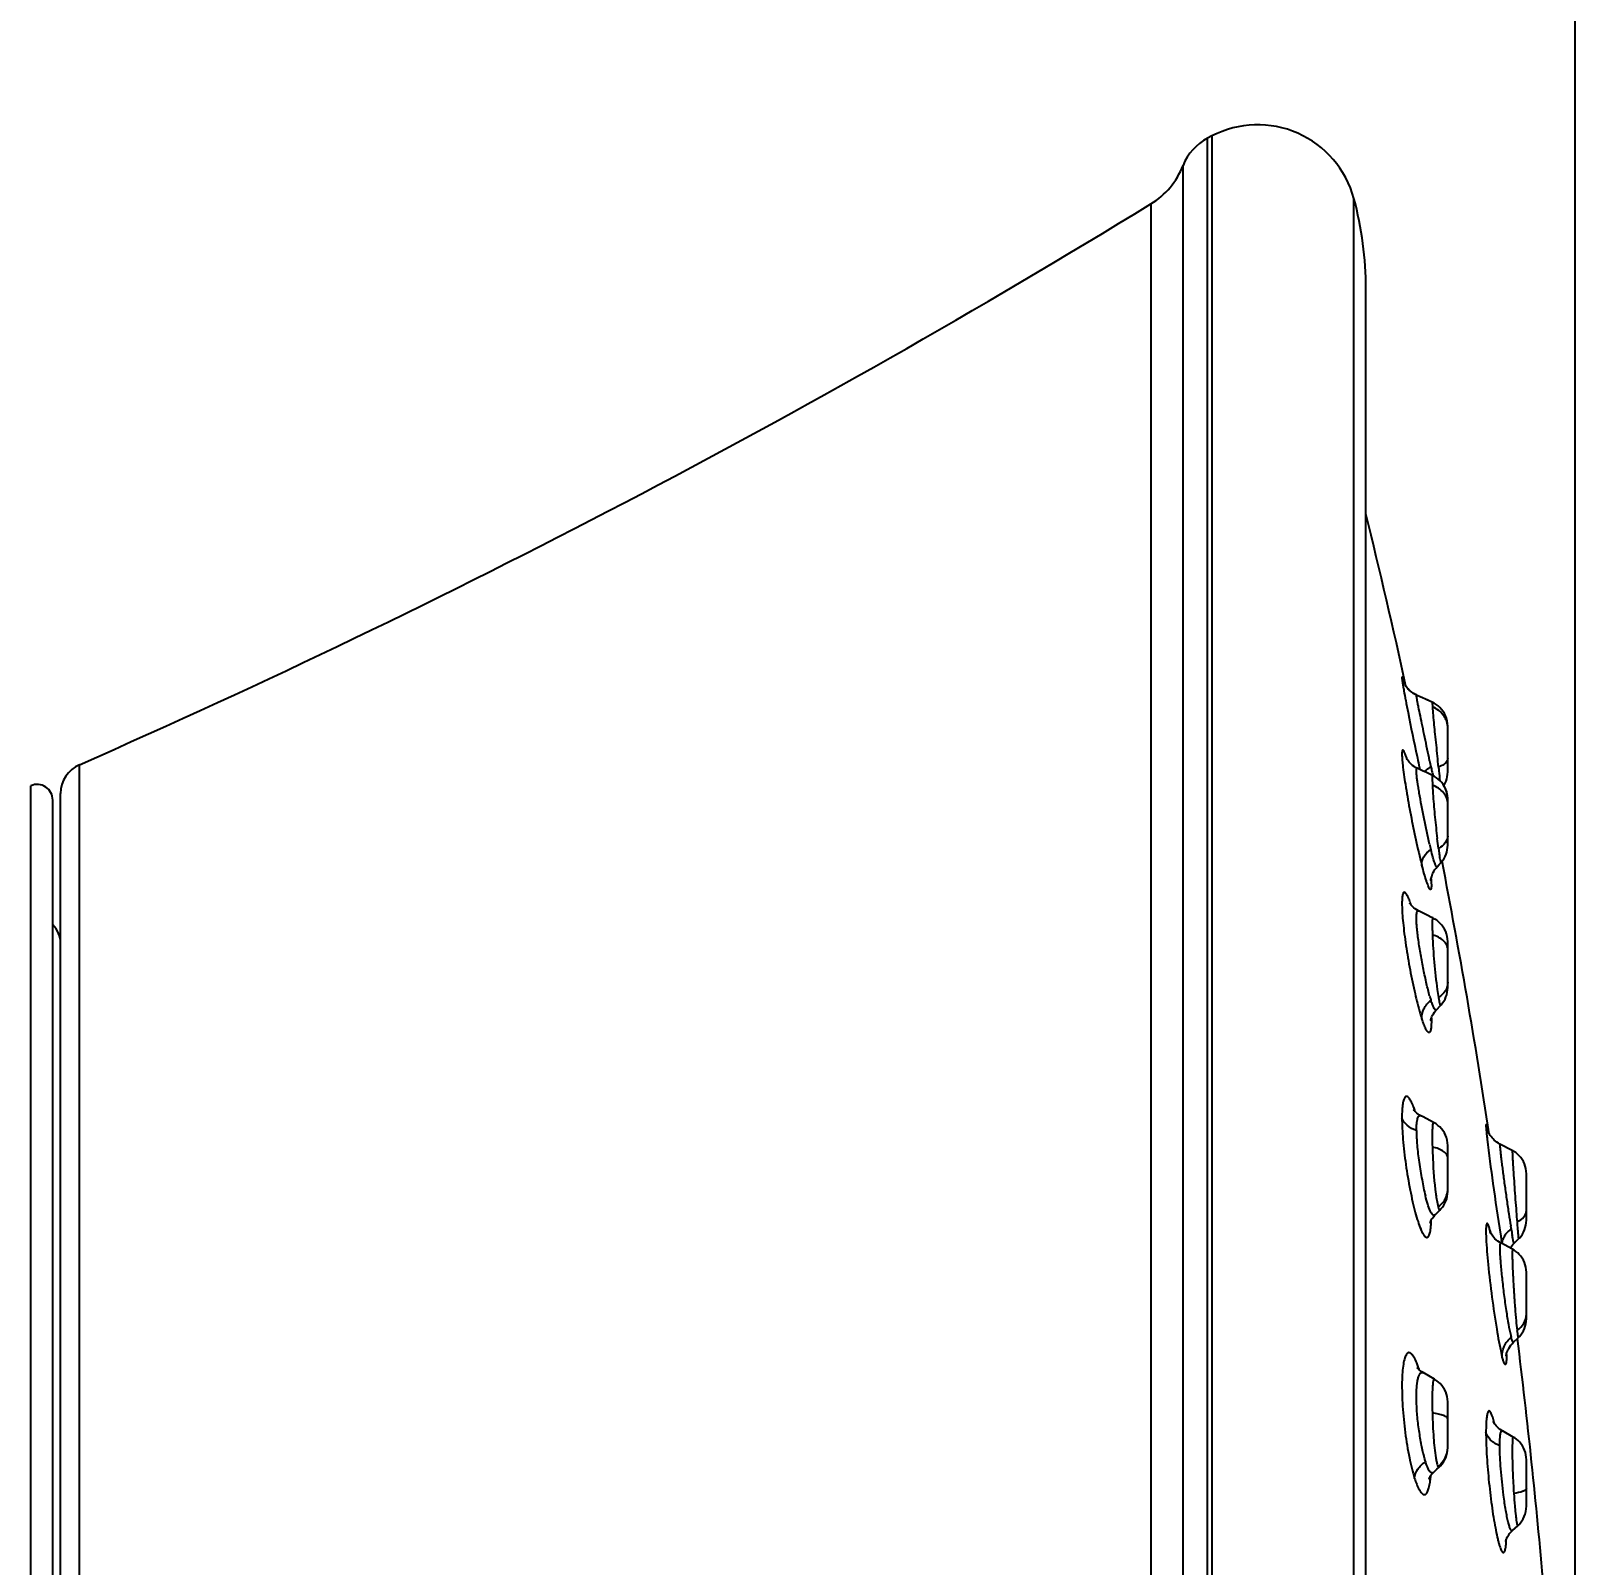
# Model space of a CAD drawing. Header units: millimetres. Extents: x 1241 to 1836, y -3 to 418.
# Drawn here: x 1474.85 to 1504.31, y 324.24 to 353.51 of the extents above; entities that cross this region are included whole.
import ezdxf

# ---------------------------------------------------------------- set-up
doc = ezdxf.new("R2010")
doc.units = ezdxf.units.MM
doc.header["$LTSCALE"] = 32.67
doc.header["$PDMODE"] = 3
doc.header["$PDSIZE"] = 0.3
doc.layers.get('0').update_dxf_attribs({"linetype": 'CONTINUOUS'})
doc.layers.get('Defpoints').update_dxf_attribs({"linetype": 'CONTINUOUS'})
doc.layers.add('1', color=7, linetype='CONTINUOUS')
doc.layers.add('\\M+5B3DF\\M+5B4E7\\M+5CFDF', color=3, linetype='CONTINUOUS', lineweight=18)
doc.styles.add('\\M+5CAFD\\M+5D7D6', font='txt.shx')
doc.dimstyles.new('X\\M+5B3DF\\M+5B4E7\\M+5D1F9\\M+5CABD', dxfattribs={"dimtxt": 2, "dimasz": 1.5, "dimexe": 0.5, "dimexo": 0, "dimgap": 1, "dimtad": 1, "dimtoh": 1, "dimdec": 1, "dimzin": 1, "dimdsep": 46, "dimtxsty": '\\M+5CAFD\\M+5D7D6', "dimcen": 0, "dimadec": 0, "dimazin": 0, "dimtfac": 1, "dimtdec": 1, "dimtmove": 0, "dimatfit": 3, "dimfxl": 0, "dimtolj": 1, "dimtzin": 0, "dimarcsym": 0})

# ---------------------------------------------------------------- blocks, each defined once
blk = doc.blocks.new('*D56')
at = {"layer": '\\M+5B3DF\\M+5B4E7\\M+5CFDF', "color": 0, "lineweight": -2}
for p, q in [((1343.868, 312.112), (1343.868, 366.842)), ((1504.315, 309.646), (1504.315, 366.842)), ((1499.315, 366.342), (1348.868, 366.342))]:
    blk.add_line(p, q, dxfattribs=at)
at = {"layer": '\\M+5B3DF\\M+5B4E7\\M+5CFDF', "color": 0}
for points in [[(1348.868, 367.176), (1348.868, 365.509), (1343.868, 366.342)], [(1499.315, 367.176), (1499.315, 365.509), (1504.315, 366.342)]]:
    blk.add_solid(points, dxfattribs=at)
at = {"layer": 'Defpoints', "color": 0}
for p in [(1343.868, 366.342), (1343.868, 312.112), (1504.315, 309.646)]:
    blk.add_point(p, dxfattribs=at)
at = {"layer": '\\M+5B3DF\\M+5B4E7\\M+5CFDF', "color": 0, "insert": (1419.048, 373.342), "char_height": 6, "attachment_point": 2, "style": '\\M+5CAFD\\M+5D7D6'}
blk.add_mtext('\\A1;160.4', dxfattribs=at)

msp = doc.modelspace()

# ---------------------------------------------------------------- linework, layer by layer
at = {"color": 7, "linetype": 'Continuous'}
for p, q in [((1501.371, 340.802), (1501.289, 340.838)), ((1501.289, 340.837), (1501.289, 340.837)), ((1501.29, 340.839), (1501.29, 340.839)), ((1501.504, 340.741), (1501.356, 340.807)), ((1501.588, 340.702), (1501.487, 340.747)), ((1501.885, 340.245), (1501.882, 340.296)), ((1501.885, 339.372), (1501.885, 340.245)), ((1501.298, 339.67), (1501.305, 339.64)), ((1501.414, 339.389), (1501.302, 339.442)), ((1501.346, 339.451), (1501.353, 339.417)), ((1501.631, 339.286), (1501.592, 339.306)), ((1501.811, 339.111), (1501.816, 339.12)), ((1501.885, 338.851), (1501.882, 338.902)), ((1501.885, 337.978), (1501.885, 338.855)), ((1501.753, 337.64), (1501.766, 337.655)), ((1501.68, 337.56), (1501.68, 337.56)), ((1501.161, 336.869), (1501.16, 336.87)), ((1501.327, 336.721), (1501.327, 336.721)), ((1501.882, 336.186), (1501.875, 336.235)), ((1501.885, 336.136), (1501.882, 336.186)), ((1501.885, 335.262), (1501.885, 336.134)), ((1501.667, 334.832), (1501.747, 334.917)), ((1501.747, 334.917), (1501.761, 334.932)), ((1501.747, 334.917), (1501.747, 334.917)), ((1501.37, 332.814), (1501.371, 332.813)), ((1501.885, 332.243), (1501.882, 332.295)), ((1501.885, 331.37), (1501.885, 332.242)), ((1503.116, 332.15), (1502.879, 332.273)), ((1503.385, 331.706), (1503.382, 331.756)), ((1503.385, 330.822), (1503.385, 331.706)), ((1501.864, 331.229), (1501.875, 331.275)), ((1501.616, 330.891), (1501.641, 330.92)), ((1501.642, 330.92), (1501.641, 330.92)), ((1501.642, 330.92), (1501.66, 330.938)), ((1502.896, 330.387), (1502.896, 330.387)), ((1503.122, 330.266), (1502.896, 330.387)), ((1502.909, 330.435), (1502.907, 330.448)), ((1503.122, 330.267), (1503.122, 330.267)), ((1503.128, 330.359), (1503.149, 330.381)), ((1503.149, 330.381), (1503.234, 330.463)), ((1503.234, 330.463), (1503.235, 330.463)), ((1503.382, 329.875), (1503.375, 329.923)), ((1503.385, 329.826), (1503.382, 329.875)), ((1503.385, 328.94), (1503.385, 329.824)), ((1503.138, 328.492), (1503.138, 328.492)), ((1503.139, 328.491), (1503.229, 328.577)), ((1503.28, 328.633), (1503.306, 328.67)), ((1501.301, 328.01), (1501.3, 328.012)), ((1501.631, 327.789), (1501.414, 327.912)), ((1501.414, 327.912), (1501.414, 327.912)), ((1501.63, 327.787), (1501.63, 327.788)), ((1501.885, 327.354), (1501.882, 327.404)), ((1501.885, 326.481), (1501.885, 327.354)), ((1503.134, 326.682), (1502.926, 326.802)), ((1503.135, 326.684), (1503.135, 326.684)), ((1501.846, 326.286), (1501.862, 326.332)), ((1503.385, 325.363), (1503.385, 326.248)), ((1501.614, 326.008), (1501.613, 326.008)), ((1501.678, 326.07), (1501.721, 326.109)), ((1501.721, 326.11), (1501.721, 326.11)), ((1503.117, 324.899), (1503.22, 324.991))]:
    msp.add_line(p, q, dxfattribs=at)
for points in [[(1501.289, 340.837), (1501.261, 340.852), (1501.228, 340.871), (1501.199, 340.892), (1501.172, 340.914), (1501.147, 340.937), (1501.126, 340.96), (1501.107, 340.983), (1501.091, 341.005), (1501.077, 341.026), (1501.066, 341.045), (1501.057, 341.062), (1501.05, 341.076), (1501.046, 341.087), (1501.042, 341.095), (1501.04, 341.101), (1501.039, 341.105), (1501.039, 341.106)], [(1501.2, 340.893), (1501.174, 340.914), (1501.151, 340.935), (1501.13, 340.957), (1501.111, 340.98), (1501.094, 341.003), (1501.087, 341.013)], [(1501.29, 340.839), (1501.286, 340.841), (1501.255, 340.857), (1501.227, 340.874)], [(1501.768, 340.566), (1501.736, 340.6), (1501.702, 340.631), (1501.665, 340.658), (1501.627, 340.682), (1501.587, 340.702)], [(1501.861, 340.396), (1501.844, 340.443), (1501.822, 340.487), (1501.796, 340.528), (1501.768, 340.566)], [(1501.882, 340.296), (1501.874, 340.347), (1501.861, 340.396)], [(1501.302, 339.442), (1501.272, 339.458), (1501.241, 339.477), (1501.213, 339.498), (1501.188, 339.519), (1501.166, 339.54), (1501.148, 339.56), (1501.133, 339.578), (1501.121, 339.595), (1501.112, 339.609), (1501.105, 339.621), (1501.1, 339.628)], [(1501.592, 339.306), (1501.54, 339.33), (1501.477, 339.359), (1501.414, 339.389)], [(1501.882, 338.902), (1501.874, 338.952), (1501.861, 339.001), (1501.844, 339.048), (1501.823, 339.091), (1501.798, 339.132), (1501.769, 339.17), (1501.738, 339.204), (1501.704, 339.235), (1501.668, 339.263), (1501.631, 339.286)], [(1501.816, 339.12), (1501.836, 339.158), (1501.853, 339.197), (1501.866, 339.239), (1501.876, 339.282), (1501.882, 339.327), (1501.885, 339.372)], [(1501.815, 337.724), (1501.835, 337.762), (1501.852, 337.801), (1501.866, 337.843), (1501.876, 337.887), (1501.882, 337.932), (1501.885, 337.978)], [(1501.68, 337.56), (1501.722, 337.605), (1501.753, 337.639)], [(1501.766, 337.655), (1501.792, 337.688), (1501.815, 337.724)], [(1501.562, 337.313), (1501.562, 337.306), (1501.562, 337.302), (1501.562, 337.3), (1501.562, 337.301), (1501.563, 337.306), (1501.564, 337.314), (1501.565, 337.326), (1501.568, 337.341), (1501.572, 337.36), (1501.578, 337.381), (1501.586, 337.404), (1501.596, 337.429), (1501.608, 337.456), (1501.623, 337.483), (1501.641, 337.51), (1501.661, 337.538), (1501.68, 337.56)], [(1501.216, 336.8), (1501.198, 336.818), (1501.185, 336.834), (1501.175, 336.848), (1501.168, 336.858), (1501.163, 336.865), (1501.161, 336.869)], [(1501.327, 336.721), (1501.292, 336.741), (1501.262, 336.761), (1501.237, 336.781), (1501.216, 336.8)], [(1501.599, 336.587), (1501.564, 336.604), (1501.504, 336.633), (1501.443, 336.663), (1501.38, 336.695), (1501.327, 336.721)], [(1501.875, 336.235), (1501.862, 336.283), (1501.845, 336.329), (1501.825, 336.372), (1501.8, 336.413), (1501.773, 336.45), (1501.742, 336.484), (1501.71, 336.515), (1501.674, 336.543), (1501.637, 336.567), (1501.599, 336.587)], [(1501.761, 334.932), (1501.787, 334.965), (1501.811, 335.001)], [(1501.811, 335.001), (1501.833, 335.039), (1501.85, 335.08), (1501.865, 335.123), (1501.876, 335.168), (1501.882, 335.214), (1501.885, 335.261)], [(1501.561, 334.651), (1501.561, 334.641), (1501.56, 334.635), (1501.56, 334.632), (1501.56, 334.633), (1501.561, 334.639), (1501.563, 334.65), (1501.568, 334.665), (1501.574, 334.684), (1501.583, 334.707), (1501.596, 334.732)], [(1501.596, 334.732), (1501.611, 334.759), (1501.63, 334.787), (1501.652, 334.815), (1501.667, 334.832)], [(1501.37, 332.814), (1501.348, 332.826), (1501.319, 332.845), (1501.294, 332.864), (1501.273, 332.883), (1501.257, 332.9), (1501.244, 332.915), (1501.236, 332.926), (1501.231, 332.933), (1501.231, 332.934)], [(1501.614, 332.687), (1501.414, 332.791), (1501.371, 332.814)], [(1501.882, 332.295), (1501.873, 332.346), (1501.86, 332.396), (1501.842, 332.444), (1501.82, 332.488), (1501.793, 332.529), (1501.764, 332.566), (1501.732, 332.6), (1501.698, 332.63), (1501.662, 332.657), (1501.624, 332.68), (1501.613, 332.685)], [(1502.695, 332.439), (1502.681, 332.461), (1502.669, 332.482), (1502.659, 332.502), (1502.652, 332.519), (1502.646, 332.533), (1502.642, 332.544), (1502.639, 332.553), (1502.638, 332.558)], [(1502.879, 332.273), (1502.85, 332.289), (1502.823, 332.308), (1502.797, 332.327), (1502.773, 332.348), (1502.75, 332.37), (1502.73, 332.392), (1502.711, 332.416), (1502.695, 332.439)], [(1503.382, 331.756), (1503.375, 331.805), (1503.363, 331.852), (1503.347, 331.898), (1503.327, 331.94), (1503.303, 331.98), (1503.276, 332.017), (1503.247, 332.051), (1503.215, 332.082), (1503.181, 332.11), (1503.145, 332.134), (1503.116, 332.15)], [(1501.808, 331.105), (1501.83, 331.144), (1501.849, 331.185), (1501.864, 331.229)], [(1501.875, 331.275), (1501.882, 331.322), (1501.885, 331.37)], [(1501.571, 330.824), (1501.583, 330.845), (1501.598, 330.867), (1501.616, 330.891)], [(1501.66, 330.938), (1501.698, 330.976), (1501.733, 331.012)], [(1501.733, 331.012), (1501.755, 331.035), (1501.783, 331.068), (1501.808, 331.105)], [(1501.551, 330.776), (1501.551, 330.774), (1501.55, 330.771), (1501.551, 330.773), (1501.553, 330.78), (1501.556, 330.79), (1501.563, 330.805), (1501.571, 330.824)], [(1502.839, 330.423), (1502.81, 330.445), (1502.785, 330.468), (1502.763, 330.492), (1502.744, 330.514), (1502.73, 330.535), (1502.718, 330.553), (1502.709, 330.568), (1502.702, 330.581), (1502.697, 330.592), (1502.694, 330.599), (1502.692, 330.603), (1502.692, 330.603)], [(1503.235, 330.462), (1503.257, 330.485), (1503.284, 330.519), (1503.309, 330.556)], [(1503.309, 330.556), (1503.331, 330.595), (1503.349, 330.636), (1503.364, 330.68)], [(1503.364, 330.68), (1503.375, 330.726), (1503.382, 330.773), (1503.385, 330.821)], [(1502.895, 330.387), (1502.87, 330.401), (1502.839, 330.423)], [(1503.076, 330.29), (1503.088, 330.309), (1503.107, 330.334), (1503.128, 330.359)], [(1503.348, 330.014), (1503.328, 330.057), (1503.305, 330.097), (1503.279, 330.134), (1503.25, 330.168), (1503.219, 330.198), (1503.186, 330.226), (1503.151, 330.25), (1503.122, 330.267)], [(1503.375, 329.923), (1503.363, 329.97), (1503.348, 330.014)], [(1503.306, 328.67), (1503.329, 328.71), (1503.348, 328.752), (1503.364, 328.796), (1503.375, 328.843)], [(1503.375, 328.843), (1503.382, 328.891), (1503.385, 328.94)], [(1503.066, 328.404), (1503.087, 328.434), (1503.112, 328.464), (1503.138, 328.492)], [(1503.229, 328.576), (1503.252, 328.6), (1503.28, 328.633)], [(1502.999, 328.232), (1502.999, 328.232), (1502.999, 328.23), (1502.999, 328.232), (1503, 328.238), (1503.001, 328.246), (1503.004, 328.259)], [(1503.004, 328.259), (1503.008, 328.276), (1503.014, 328.295), (1503.022, 328.319), (1503.033, 328.345), (1503.048, 328.374), (1503.066, 328.404)], [(1501.414, 327.912), (1501.388, 327.928), (1501.365, 327.945), (1501.345, 327.962), (1501.329, 327.977), (1501.316, 327.991), (1501.307, 328.002), (1501.301, 328.01)], [(1501.882, 327.404), (1501.874, 327.454), (1501.862, 327.502), (1501.845, 327.548), (1501.824, 327.591), (1501.8, 327.631), (1501.772, 327.668), (1501.742, 327.702), (1501.71, 327.732), (1501.676, 327.759), (1501.64, 327.782), (1501.63, 327.787)], [(1502.925, 326.802), (1502.918, 326.806), (1502.883, 326.829), (1502.853, 326.853), (1502.828, 326.877), (1502.807, 326.9), (1502.79, 326.92), (1502.777, 326.938), (1502.768, 326.953), (1502.762, 326.964), (1502.758, 326.972), (1502.756, 326.976), (1502.755, 326.977), (1502.755, 326.977)], [(1501.862, 326.332), (1501.874, 326.38), (1501.882, 326.429), (1501.885, 326.48)], [(1503.385, 326.249), (1503.382, 326.297), (1503.376, 326.344), (1503.365, 326.389), (1503.35, 326.433), (1503.331, 326.475), (1503.309, 326.514), (1503.285, 326.55), (1503.257, 326.584), (1503.227, 326.615), (1503.195, 326.642), (1503.162, 326.667), (1503.135, 326.684)], [(1501.721, 326.11), (1501.744, 326.132), (1501.774, 326.166), (1501.801, 326.203)], [(1501.801, 326.203), (1501.825, 326.243), (1501.846, 326.286)], [(1501.536, 325.912), (1501.533, 325.899), (1501.532, 325.892), (1501.531, 325.889), (1501.532, 325.891), (1501.534, 325.898), (1501.539, 325.909), (1501.547, 325.923), (1501.558, 325.941), (1501.571, 325.961), (1501.589, 325.982), (1501.613, 326.008)], [(1501.614, 326.009), (1501.64, 326.034), (1501.678, 326.07)], [(1503.22, 324.99), (1503.244, 325.013), (1503.274, 325.046), (1503.301, 325.084), (1503.325, 325.124), (1503.345, 325.167), (1503.362, 325.213), (1503.374, 325.261), (1503.382, 325.311), (1503.385, 325.362)], [(1502.99, 324.7), (1502.989, 324.698), (1502.989, 324.694), (1502.989, 324.694), (1502.99, 324.698), (1502.992, 324.706), (1502.996, 324.718), (1503.001, 324.734), (1503.009, 324.753), (1503.019, 324.773), (1503.032, 324.795), (1503.047, 324.819), (1503.065, 324.843), (1503.087, 324.868)], [(1503.087, 324.868), (1503.113, 324.895), (1503.117, 324.899)]]:
    msp.add_lwpolyline(points, dxfattribs=at)
for centre, radius, start, end in [((1369.175, 312.05), 135.054, 12.38199, 13.81446), ((1517.814, 343.907), 17.03, 190.1003, 190.7193), ((1501.455, 340.199), 0.431, 17.9209, 29.2741), ((1501.472, 340.205), 0.413, 0.0461, 17.8385), ((1556.505, 351.454), 56.45, 192.0798, 192.276), ((1514.48, 342.302), 13.223, 191.8551, 192.3588), ((1538.733, 347.691), 38.067, 192.4685, 192.5947), ((1488.102, 338.059), 13.68, 5.9013, 6.7838), ((1543.275, 348.706), 42.721, 192.5957, 192.7192), ((1501.385, 338.855), 0.499, 10.7827, 32.2464), ((1501.381, 338.855), 0.504, 5.3969, 10.7737), ((1501.386, 338.855), 0.499, 0.0088, 5.4061), ((1506.621, 339.178), 5.218, 193.1376, 194.2677), ((1477.188, 334.934), 24.701, 6.9298, 7.3637), ((1510.786, 340.034), 9.706, 193.793, 194.5444), ((1369.175, 312.05), 135.054, 8.69537, 10.93502), ((1498.977, 336.079), 2.335, 18.8652, 20.1837), ((1521.117, 338.106), 19.645, 188.4498, 188.8999), ((1504.526, 335.697), 3.302, 196.4446, 198.2575), ((1505.424, 331.825), 3.801, 187.6423, 188.599), ((1501.451, 331.436), 0.438, 323.1484, 329.041), ((1501.469, 331.425), 0.417, 329.043, 341.1273), ((1501.489, 331.419), 0.396, 341.1078, 359.9702), ((1498.923, 330.9), 2.649, 358.1208, 358.3171), ((1500.493, 330.037), 2.276, 13.7227, 14.8481), ((1503.091, 330.663), 0.4, 186.1824, 194.854), ((1538.773, 336.264), 36.334, 189.0369, 189.2109), ((1513.632, 332.431), 10.687, 189.2629, 189.5811), ((1512.05, 332.135), 9.077, 189.4048, 190.1497), ((1526.028, 334.211), 23.425, 189.2761, 189.4262), ((1503.238, 330.354), 0.316, 155.1675, 162.3078), ((1504.504, 328.963), 1.458, 193.3642, 194.9259), ((1509.488, 329.517), 6.333, 187.2407, 187.7524), ((1369.175, 312.05), 135.054, 5.00744, 7.02375), ((1499.23, 327.306), 2.211, 17.4121, 18.0492), ((1501.629, 327.984), 0.298, 178.6837, 182.1063), ((1500.55, 326.385), 2.294, 14.0256, 15.135), ((1501.415, 326.494), 0.469, 348.4883, 359.9775), ((1502.942, 326.687), 1.555, 197.3398, 197.6269), ((1501.412, 326.495), 0.473, 331.2283, 348.441)]:
    msp.add_arc(centre, radius, start, end, dxfattribs=at)
for points, knots in [([(1501.043, 341.095), (1501.038, 341.112), (1501.029, 341.141), (1501.024, 341.164), (1501.011, 341.189), (1501.01, 341.159), (1501.015, 341.134), (1501.022, 341.077), (1501.034, 341.006), (1501.043, 340.951), (1501.049, 340.921)], [0, 0, 0, 0, 0.143465, 0.23032, 0.260479, 0.293726, 0.385765, 0.535851, 0.741841, 1, 1, 1, 1]), ([(1501.082, 340.74), (1501.097, 340.662), (1501.166, 340.305), (1501.239, 339.949), (1501.298, 339.67)], [0, 0, 0, 0, 0.21817, 1, 1, 1, 1]), ([(1501.539, 339.586), (1501.524, 339.659), (1501.493, 339.808), (1501.448, 340.028), (1501.404, 340.241), (1501.364, 340.433), (1501.334, 340.577), (1501.314, 340.674), (1501.303, 340.732), (1501.295, 340.775), (1501.29, 340.811), (1501.288, 340.824), (1501.287, 340.838), (1501.289, 340.837)], [0, 0, 0, 0, 0.176346, 0.356221, 0.528927, 0.685668, 0.818448, 0.873297, 0.919144, 0.955233, 0.980853, 0.995632, 1, 1, 1, 1]), ([(1501.588, 340.701), (1501.587, 340.701), (1501.588, 340.698), (1501.587, 340.696), (1501.588, 340.688), (1501.589, 340.674), (1501.591, 340.649), (1501.593, 340.628), (1501.594, 340.616)], [0, 0, 0, 0, 0.014929, 0.061502, 0.140356, 0.251139, 0.565798, 1, 1, 1, 1]), ([(1501.594, 340.616), (1501.597, 340.562), (1501.609, 340.387), (1501.641, 340.073), (1501.669, 339.814), (1501.685, 339.675)], [0, 0, 0, 0, 0.172509, 0.555407, 1, 1, 1, 1]), ([(1501.75, 340.514), (1501.738, 340.525), (1501.691, 340.566), (1501.637, 340.598), (1501.594, 340.616)], [0, 0, 0, 0, 0.253509, 1, 1, 1, 1]), ([(1501.11, 339.613), (1501.101, 339.642), (1501.087, 339.682), (1501.068, 339.73), (1501.057, 339.755), (1501.046, 339.774), (1501.038, 339.786), (1501.028, 339.792), (1501.019, 339.787), (1501.016, 339.775), (1501.012, 339.757), (1501.011, 339.732), (1501.01, 339.685), (1501.015, 339.61), (1501.021, 339.545), (1501.025, 339.508)], [0, 0, 0, 0, 0.187168, 0.259856, 0.317931, 0.36136, 0.390848, 0.408643, 0.423437, 0.447275, 0.484157, 0.535058, 0.600301, 0.773363, 1, 1, 1, 1]), ([(1501.025, 339.508), (1501.038, 339.384), (1501.079, 339.105), (1501.183, 338.507), (1501.282, 338.035), (1501.359, 337.72)], [0, 0, 0, 0, 0.206292, 0.465002, 1, 1, 1, 1]), ([(1501.539, 337.992), (1501.501, 338.154), (1501.45, 338.401), (1501.386, 338.728), (1501.349, 338.926), (1501.324, 339.073), (1501.309, 339.168), (1501.298, 339.252), (1501.291, 339.32), (1501.288, 339.377), (1501.286, 339.408), (1501.293, 339.446), (1501.302, 339.442)], [0, 0, 0, 0, 0.338191, 0.512984, 0.675688, 0.748929, 0.81484, 0.872077, 0.919419, 0.955832, 0.981115, 1, 1, 1, 1]), ([(1501.44, 339.376), (1501.444, 339.38), (1501.46, 339.398), (1501.478, 339.413), (1501.492, 339.425)], [0, 0, 0, 0, 0.237122, 1, 1, 1, 1]), ([(1501.492, 339.425), (1501.498, 339.429), (1501.521, 339.446), (1501.545, 339.461), (1501.564, 339.472)], [0, 0, 0, 0, 0.24167, 1, 1, 1, 1]), ([(1501.885, 339.626), (1501.885, 339.611), (1501.872, 339.566), (1501.807, 339.507), (1501.745, 339.478), (1501.709, 339.465)], [0, 0, 0, 0, 0.184558, 0.536414, 1, 1, 1, 1]), ([(1501.709, 339.465), (1501.711, 339.441), (1501.72, 339.355), (1501.728, 339.268), (1501.735, 339.206)], [0, 0, 0, 0, 0.281817, 1, 1, 1, 1]), ([(1501.592, 339.306), (1501.591, 339.306), (1501.589, 339.301), (1501.589, 339.294), (1501.587, 339.278), (1501.588, 339.247), (1501.59, 339.193), (1501.592, 339.146), (1501.594, 339.119)], [0, 0, 0, 0, 0.01533, 0.060682, 0.138513, 0.248966, 0.565805, 1, 1, 1, 1]), ([(1501.594, 339.119), (1501.597, 339.049), (1501.608, 338.846), (1501.639, 338.506), (1501.668, 338.237), (1501.685, 338.1)], [0, 0, 0, 0, 0.205454, 0.596965, 1, 1, 1, 1]), ([(1501.885, 338.762), (1501.885, 338.798), (1501.87, 338.876), (1501.787, 339.018), (1501.674, 339.09), (1501.594, 339.119)], [0, 0, 0, 0, 0.226078, 0.472168, 1, 1, 1, 1]), ([(1501.885, 338.148), (1501.885, 338.103), (1501.843, 338.001), (1501.758, 337.94), (1501.709, 337.915)], [0, 0, 0, 0, 0.45026, 1, 1, 1, 1]), ([(1501.39, 337.597), (1501.385, 337.649), (1501.422, 337.771), (1501.51, 337.854), (1501.564, 337.892)], [0, 0, 0, 0, 0.447864, 1, 1, 1, 1]), ([(1501.615, 337.704), (1501.611, 337.718), (1501.593, 337.78), (1501.576, 337.843), (1501.564, 337.892)], [0, 0, 0, 0, 0.217799, 1, 1, 1, 1]), ([(1501.652, 337.598), (1501.649, 337.605), (1501.635, 337.64), (1501.624, 337.676), (1501.615, 337.704)], [0, 0, 0, 0, 0.196607, 1, 1, 1, 1]), ([(1501.709, 337.915), (1501.713, 337.878), (1501.721, 337.814), (1501.731, 337.731), (1501.742, 337.677), (1501.747, 337.65), (1501.751, 337.641)], [0, 0, 0, 0, 0.395414, 0.701564, 0.903773, 1, 1, 1, 1]), ([(1501.566, 337.33), (1501.569, 337.295), (1501.572, 337.246), (1501.572, 337.189), (1501.57, 337.16), (1501.567, 337.141), (1501.559, 337.127), (1501.546, 337.132), (1501.536, 337.147), (1501.523, 337.17), (1501.509, 337.204), (1501.493, 337.247), (1501.467, 337.323), (1501.432, 337.441), (1501.405, 337.541), (1501.39, 337.597)], [0, 0, 0, 0, 0.149731, 0.204317, 0.245185, 0.272509, 0.287864, 0.300757, 0.324382, 0.361765, 0.413345, 0.479035, 0.558458, 0.756492, 1, 1, 1, 1]), ([(1501.68, 337.56), (1501.679, 337.559), (1501.673, 337.558), (1501.667, 337.567), (1501.659, 337.579), (1501.654, 337.591), (1501.652, 337.598)], [0, 0, 0, 0, 0.103881, 0.274238, 0.569374, 1, 1, 1, 1]), ([(1501.143, 336.948), (1501.137, 336.964), (1501.124, 336.992), (1501.106, 337.028), (1501.088, 337.054), (1501.073, 337.071), (1501.056, 337.079), (1501.04, 337.071), (1501.031, 337.053), (1501.023, 337.026), (1501.017, 336.99), (1501.011, 336.923), (1501.01, 336.817), (1501.017, 336.666), (1501.033, 336.485), (1501.056, 336.281), (1501.087, 336.061), (1501.123, 335.83), (1501.178, 335.523), (1501.252, 335.165), (1501.322, 334.888), (1501.359, 334.762)], [0, 0, 0, 0, 0.019873, 0.036077, 0.048567, 0.057482, 0.063502, 0.068907, 0.076503, 0.087409, 0.101906, 0.120054, 0.16718, 0.227987, 0.300644, 0.38287, 0.472042, 0.565486, 0.660492, 0.843951, 1, 1, 1, 1]), ([(1501.168, 336.885), (1501.166, 336.89), (1501.158, 336.912), (1501.15, 336.933), (1501.143, 336.948)], [0, 0, 0, 0, 0.265201, 1, 1, 1, 1]), ([(1501.539, 335.097), (1501.518, 335.174), (1501.477, 335.341), (1501.421, 335.605), (1501.369, 335.882), (1501.332, 336.111), (1501.309, 336.284), (1501.297, 336.398), (1501.289, 336.497), (1501.287, 336.58), (1501.289, 336.644), (1501.294, 336.686), (1501.302, 336.709), (1501.308, 336.72), (1501.318, 336.724), (1501.324, 336.723), (1501.327, 336.721)], [0, 0, 0, 0, 0.143681, 0.309984, 0.484038, 0.651273, 0.727706, 0.796909, 0.857088, 0.906814, 0.945549, 0.972963, 0.982416, 0.989279, 0.994461, 1, 1, 1, 1]), ([(1501.599, 336.587), (1501.597, 336.588), (1501.592, 336.579), (1501.592, 336.565), (1501.589, 336.538), (1501.587, 336.484), (1501.588, 336.391), (1501.592, 336.311), (1501.594, 336.265)], [0, 0, 0, 0, 0.01718, 0.064345, 0.144281, 0.25657, 0.573909, 1, 1, 1, 1]), ([(1501.594, 336.265), (1501.6, 336.09), (1501.623, 335.741), (1501.66, 335.393), (1501.685, 335.219)], [0, 0, 0, 0, 0.499951, 1, 1, 1, 1]), ([(1501.885, 335.979), (1501.885, 336.008), (1501.869, 336.073), (1501.806, 336.156), (1501.71, 336.223), (1501.634, 336.253), (1501.594, 336.265)], [0, 0, 0, 0, 0.204369, 0.439765, 0.709698, 1, 1, 1, 1]), ([(1501.885, 335.362), (1501.885, 335.305), (1501.849, 335.186), (1501.76, 335.101), (1501.709, 335.067)], [0, 0, 0, 0, 0.476486, 1, 1, 1, 1]), ([(1501.39, 334.663), (1501.385, 334.726), (1501.417, 334.865), (1501.508, 334.971), (1501.564, 335.015)], [0, 0, 0, 0, 0.472733, 1, 1, 1, 1]), ([(1501.539, 335.097), (1501.541, 335.089), (1501.549, 335.062), (1501.557, 335.035), (1501.564, 335.015)], [0, 0, 0, 0, 0.264521, 1, 1, 1, 1]), ([(1501.658, 334.828), (1501.651, 334.828), (1501.634, 334.846), (1501.614, 334.882), (1501.589, 334.942), (1501.572, 334.988), (1501.564, 335.015)], [0, 0, 0, 0, 0.103229, 0.302186, 0.602161, 1, 1, 1, 1]), ([(1501.709, 335.067), (1501.712, 335.047), (1501.717, 335.012), (1501.725, 334.966), (1501.733, 334.936), (1501.739, 334.921), (1501.743, 334.917)], [0, 0, 0, 0, 0.392126, 0.69476, 0.897583, 1, 1, 1, 1]), ([(1501.743, 334.917), (1501.743, 334.917), (1501.745, 334.916), (1501.746, 334.916), (1501.747, 334.917)], [0, 0, 0, 0, 0.536064, 1, 1, 1, 1]), ([(1501.572, 334.676), (1501.573, 334.637), (1501.573, 334.583), (1501.569, 334.516), (1501.565, 334.476), (1501.559, 334.445), (1501.551, 334.422), (1501.542, 334.406), (1501.523, 334.396), (1501.491, 334.423), (1501.464, 334.473), (1501.426, 334.558), (1501.403, 334.624), (1501.39, 334.663)], [0, 0, 0, 0, 0.196075, 0.275659, 0.342437, 0.396183, 0.436993, 0.466021, 0.487319, 0.540054, 0.640862, 0.795496, 1, 1, 1, 1]), ([(1501.227, 332.997), (1501.213, 333.03), (1501.189, 333.085), (1501.153, 333.145), (1501.124, 333.174), (1501.105, 333.184), (1501.085, 333.183), (1501.069, 333.171), (1501.055, 333.15), (1501.038, 333.107), (1501.023, 333.03), (1501.012, 332.913), (1501.011, 332.824), (1501.011, 332.775)], [0, 0, 0, 0, 0.160062, 0.272117, 0.311097, 0.340825, 0.365866, 0.393325, 0.428754, 0.474797, 0.602251, 0.778396, 1, 1, 1, 1]), ([(1501.265, 332.893), (1501.261, 332.903), (1501.249, 332.937), (1501.237, 332.972), (1501.227, 332.997)], [0, 0, 0, 0, 0.266594, 1, 1, 1, 1]), ([(1501.288, 332.533), (1501.223, 332.554), (1501.108, 332.612), (1501.028, 332.72), (1501.011, 332.775)], [0, 0, 0, 0, 0.539593, 1, 1, 1, 1]), ([(1501.011, 332.775), (1501.011, 332.638), (1501.028, 332.34), (1501.081, 331.88), (1501.148, 331.482), (1501.212, 331.177), (1501.262, 330.976), (1501.312, 330.803), (1501.356, 330.681), (1501.391, 330.602), (1501.414, 330.558), (1501.437, 330.525), (1501.458, 330.503), (1501.479, 330.491), (1501.501, 330.494), (1501.518, 330.51), (1501.539, 330.55), (1501.557, 330.627), (1501.564, 330.696), (1501.567, 330.737)], [0, 0, 0, 0, 0.15585, 0.339299, 0.526621, 0.614296, 0.69405, 0.762964, 0.818992, 0.841647, 0.8605, 0.875502, 0.886863, 0.895209, 0.902168, 0.910243, 0.921095, 0.953219, 1, 1, 1, 1]), ([(1501.288, 332.533), (1501.288, 332.578), (1501.289, 332.64), (1501.299, 332.715), (1501.308, 332.757), (1501.32, 332.788), (1501.334, 332.809), (1501.352, 332.82), (1501.365, 332.816), (1501.37, 332.814)], [0, 0, 0, 0, 0.41633, 0.579211, 0.71115, 0.813141, 0.888067, 0.944146, 1, 1, 1, 1]), ([(1501.613, 332.686), (1501.611, 332.687), (1501.604, 332.681), (1501.602, 332.671), (1501.597, 332.651), (1501.594, 332.615), (1501.59, 332.561), (1501.587, 332.492), (1501.586, 332.375), (1501.588, 332.282), (1501.591, 332.216)], [0, 0, 0, 0, 0.018672, 0.038427, 0.06681, 0.149459, 0.265451, 0.412032, 0.58544, 1, 1, 1, 1]), ([(1502.639, 332.553), (1502.636, 332.57), (1502.631, 332.592), (1502.625, 332.619), (1502.621, 332.63), (1502.619, 332.638), (1502.614, 332.641), (1502.614, 332.632), (1502.613, 332.625), (1502.614, 332.609), (1502.615, 332.579), (1502.62, 332.529), (1502.627, 332.454), (1502.633, 332.398), (1502.637, 332.367)], [0, 0, 0, 0, 0.141095, 0.189869, 0.223678, 0.242748, 0.249043, 0.261607, 0.288165, 0.329007, 0.384034, 0.535938, 0.742257, 1, 1, 1, 1]), ([(1501.288, 332.533), (1501.287, 332.44), (1501.298, 332.237), (1501.336, 331.922), (1501.39, 331.6), (1501.433, 331.387), (1501.457, 331.287)], [0, 0, 0, 0, 0.221882, 0.48381, 0.753348, 1, 1, 1, 1]), ([(1502.637, 332.367), (1502.668, 332.085), (1502.75, 331.481), (1502.839, 330.879), (1502.89, 330.557)], [0, 0, 0, 0, 0.465051, 1, 1, 1, 1]), ([(1501.591, 332.216), (1501.593, 332.141), (1501.605, 331.842), (1501.627, 331.542), (1501.657, 331.32)], [0, 0, 0, 0, 0.250778, 1, 1, 1, 1]), ([(1501.885, 332.007), (1501.885, 332.03), (1501.867, 332.08), (1501.801, 332.14), (1501.706, 332.187), (1501.631, 332.208), (1501.591, 332.216)], [0, 0, 0, 0, 0.173283, 0.396725, 0.679345, 1, 1, 1, 1]), ([(1502.879, 332.273), (1502.879, 332.273), (1502.877, 332.269), (1502.878, 332.259), (1502.878, 332.23), (1502.883, 332.187), (1502.889, 332.123), (1502.898, 332.045), (1502.91, 331.951), (1502.923, 331.844), (1502.944, 331.683), (1502.973, 331.467), (1503.01, 331.204), (1503.048, 330.95), (1503.073, 330.787), (1503.085, 330.711)], [0, 0, 0, 0, 0.001367, 0.005573, 0.022917, 0.051811, 0.091849, 0.142581, 0.202949, 0.271531, 0.346895, 0.512165, 0.685539, 0.852749, 1, 1, 1, 1]), ([(1503.116, 332.151), (1503.115, 332.151), (1503.116, 332.146), (1503.115, 332.142), (1503.116, 332.131), (1503.116, 332.117), (1503.117, 332.098), (1503.118, 332.066), (1503.12, 332.017), (1503.124, 331.948), (1503.129, 331.867), (1503.135, 331.775), (1503.145, 331.636), (1503.156, 331.449), (1503.173, 331.219), (1503.191, 330.997), (1503.201, 330.853), (1503.206, 330.786)], [0, 0, 0, 0, 0.001417, 0.005836, 0.013316, 0.023806, 0.037222, 0.05348, 0.094179, 0.145014, 0.204896, 0.2727, 0.34722, 0.51113, 0.683704, 0.851043, 1, 1, 1, 1]), ([(1501.548, 331.002), (1501.531, 331.041), (1501.499, 331.136), (1501.471, 331.232), (1501.457, 331.287)], [0, 0, 0, 0, 0.433371, 1, 1, 1, 1]), ([(1501.666, 331.257), (1501.669, 331.239), (1501.678, 331.178), (1501.691, 331.118), (1501.702, 331.076)], [0, 0, 0, 0, 0.300345, 1, 1, 1, 1]), ([(1501.641, 330.92), (1501.636, 330.915), (1501.62, 330.907), (1501.593, 330.924), (1501.57, 330.956), (1501.556, 330.985), (1501.548, 331.002)], [0, 0, 0, 0, 0.1515, 0.329714, 0.607634, 1, 1, 1, 1]), ([(1501.702, 331.076), (1501.706, 331.059), (1501.712, 331.037), (1501.722, 331.016), (1501.728, 331.01), (1501.73, 331.01)], [0, 0, 0, 0, 0.709199, 0.901689, 1, 1, 1, 1]), ([(1501.73, 331.01), (1501.731, 331.01), (1501.732, 331.011), (1501.733, 331.011), (1501.733, 331.012)], [0, 0, 0, 0, 0.465083, 1, 1, 1, 1]), ([(1503.206, 330.786), (1503.255, 330.81), (1503.341, 330.865), (1503.385, 330.963), (1503.385, 331.007)], [0, 0, 0, 0, 0.557708, 1, 1, 1, 1]), ([(1501.567, 330.737), (1501.567, 330.743), (1501.569, 330.769), (1501.57, 330.794), (1501.571, 330.813)], [0, 0, 0, 0, 0.239504, 1, 1, 1, 1]), ([(1502.693, 330.62), (1502.687, 330.643), (1502.678, 330.676), (1502.664, 330.715), (1502.656, 330.735), (1502.648, 330.749), (1502.641, 330.758), (1502.632, 330.76), (1502.626, 330.751), (1502.622, 330.738), (1502.618, 330.719), (1502.616, 330.693), (1502.613, 330.646), (1502.613, 330.573), (1502.615, 330.51), (1502.617, 330.475)], [0, 0, 0, 0, 0.165848, 0.22902, 0.278632, 0.314633, 0.337805, 0.352309, 0.370583, 0.401004, 0.445535, 0.504322, 0.577111, 0.763121, 1, 1, 1, 1]), ([(1502.995, 330.558), (1503.002, 330.566), (1503.031, 330.602), (1503.066, 330.632), (1503.094, 330.652)], [0, 0, 0, 0, 0.245062, 1, 1, 1, 1]), ([(1503.206, 330.786), (1503.21, 330.74), (1503.216, 330.675), (1503.222, 330.595), (1503.226, 330.548), (1503.229, 330.513), (1503.23, 330.484), (1503.233, 330.474), (1503.233, 330.462), (1503.234, 330.463)], [0, 0, 0, 0, 0.425124, 0.60027, 0.744749, 0.856914, 0.936803, 0.984512, 1, 1, 1, 1]), ([(1502.617, 330.475), (1502.624, 330.309), (1502.656, 329.934), (1502.724, 329.355), (1502.807, 328.788), (1502.872, 328.43), (1502.907, 328.277)], [0, 0, 0, 0, 0.225086, 0.508802, 0.78801, 1, 1, 1, 1]), ([(1502.896, 330.387), (1502.894, 330.388), (1502.889, 330.388), (1502.885, 330.379), (1502.881, 330.366), (1502.879, 330.346), (1502.878, 330.321), (1502.877, 330.274), (1502.879, 330.204), (1502.884, 330.104), (1502.897, 329.938), (1502.92, 329.702), (1502.955, 329.405), (1502.996, 329.11), (1503.039, 328.851), (1503.069, 328.693), (1503.085, 328.626)], [0, 0, 0, 0, 0.003061, 0.007524, 0.015076, 0.026106, 0.040614, 0.058462, 0.103499, 0.1599, 0.226465, 0.383465, 0.557508, 0.730404, 0.883211, 1, 1, 1, 1]), ([(1503.132, 330.441), (1503.131, 330.447), (1503.125, 330.479), (1503.119, 330.511), (1503.115, 330.536)], [0, 0, 0, 0, 0.209613, 1, 1, 1, 1]), ([(1503.122, 330.267), (1503.119, 330.268), (1503.117, 330.246), (1503.116, 330.225), (1503.116, 330.17), (1503.116, 330.103), (1503.118, 330.015), (1503.121, 329.913), (1503.127, 329.798), (1503.136, 329.629), (1503.149, 329.409), (1503.167, 329.151), (1503.187, 328.921), (1503.2, 328.78), (1503.206, 328.719)], [0, 0, 0, 0, 0.006307, 0.025384, 0.057546, 0.102559, 0.159134, 0.22568, 0.300407, 0.381432, 0.554098, 0.72653, 0.880769, 1, 1, 1, 1]), ([(1503.149, 330.381), (1503.148, 330.38), (1503.145, 330.388), (1503.143, 330.396), (1503.137, 330.417), (1503.134, 330.432), (1503.132, 330.441)], [0, 0, 0, 0, 0.055698, 0.238807, 0.5548, 1, 1, 1, 1]), ([(1503.206, 328.719), (1503.259, 328.755), (1503.349, 328.844), (1503.385, 328.968), (1503.385, 329.026)], [0, 0, 0, 0, 0.52016, 1, 1, 1, 1]), ([(1502.925, 328.205), (1502.919, 328.274), (1502.946, 328.423), (1503.038, 328.54), (1503.094, 328.587)], [0, 0, 0, 0, 0.487593, 1, 1, 1, 1]), ([(1503.125, 328.5), (1503.119, 328.51), (1503.108, 328.539), (1503.099, 328.569), (1503.094, 328.587)], [0, 0, 0, 0, 0.380704, 1, 1, 1, 1]), ([(1503.138, 328.492), (1503.137, 328.49), (1503.129, 328.49), (1503.127, 328.497), (1503.125, 328.5)], [0, 0, 0, 0, 0.352838, 1, 1, 1, 1]), ([(1503.213, 328.663), (1503.215, 328.651), (1503.218, 328.63), (1503.222, 328.601), (1503.226, 328.587), (1503.227, 328.577), (1503.229, 328.576)], [0, 0, 0, 0, 0.42578, 0.739256, 0.930054, 1, 1, 1, 1]), ([(1501.293, 328.098), (1501.278, 328.135), (1501.255, 328.187), (1501.217, 328.245), (1501.189, 328.278), (1501.152, 328.3), (1501.118, 328.287), (1501.098, 328.264), (1501.08, 328.232), (1501.056, 328.169), (1501.034, 328.063), (1501.017, 327.909), (1501.01, 327.72), (1501.012, 327.503), (1501.023, 327.267), (1501.043, 327.019), (1501.081, 326.691), (1501.143, 326.314), (1501.212, 326.024), (1501.253, 325.895)], [0, 0, 0, 0, 0.044948, 0.062034, 0.075691, 0.094566, 0.103098, 0.113564, 0.12704, 0.143902, 0.188049, 0.245754, 0.316023, 0.396868, 0.485176, 0.577779, 0.671485, 0.850351, 1, 1, 1, 1]), ([(1502.925, 328.205), (1502.924, 328.21), (1502.917, 328.234), (1502.912, 328.258), (1502.907, 328.277)], [0, 0, 0, 0, 0.231631, 1, 1, 1, 1]), ([(1503.004, 328.259), (1503.005, 328.214), (1503.005, 328.156), (1502.998, 328.094), (1502.992, 328.076), (1502.988, 328.069), (1502.98, 328.067), (1502.973, 328.073), (1502.967, 328.083), (1502.96, 328.098), (1502.952, 328.118), (1502.939, 328.154), (1502.931, 328.183), (1502.925, 328.205)], [0, 0, 0, 0, 0.387829, 0.497708, 0.531987, 0.554179, 0.570174, 0.591779, 0.625277, 0.672371, 0.733547, 0.808726, 1, 1, 1, 1]), ([(1501.441, 326.283), (1501.419, 326.363), (1501.382, 326.536), (1501.336, 326.808), (1501.3, 327.093), (1501.288, 327.328), (1501.287, 327.504), (1501.291, 327.617), (1501.301, 327.715), (1501.315, 327.795), (1501.334, 327.855), (1501.355, 327.897), (1501.384, 327.921), (1501.406, 327.916), (1501.414, 327.912)], [0, 0, 0, 0, 0.14574, 0.312255, 0.48675, 0.65278, 0.728286, 0.795906, 0.853767, 0.901341, 0.938444, 0.965197, 0.983447, 1, 1, 1, 1]), ([(1501.332, 327.991), (1501.328, 328.001), (1501.317, 328.037), (1501.304, 328.072), (1501.293, 328.098)], [0, 0, 0, 0, 0.266669, 1, 1, 1, 1]), ([(1501.63, 327.788), (1501.617, 327.794), (1501.603, 327.739), (1501.599, 327.694), (1501.592, 327.611), (1501.589, 327.516), (1501.585, 327.356), (1501.588, 327.229), (1501.591, 327.14)], [0, 0, 0, 0, 0.064064, 0.148581, 0.267718, 0.417571, 0.593161, 1, 1, 1, 1]), ([(1501.591, 327.14), (1501.596, 326.983), (1501.608, 326.698), (1501.636, 326.413), (1501.657, 326.287)], [0, 0, 0, 0, 0.549778, 1, 1, 1, 1]), ([(1501.885, 327.027), (1501.885, 327.04), (1501.868, 327.061), (1501.838, 327.08), (1501.786, 327.103), (1501.703, 327.125), (1501.631, 327.136), (1501.591, 327.14)], [0, 0, 0, 0, 0.120959, 0.213555, 0.331358, 0.635623, 1, 1, 1, 1]), ([(1502.765, 326.984), (1502.756, 327.019), (1502.739, 327.075), (1502.714, 327.138), (1502.693, 327.169), (1502.681, 327.181), (1502.665, 327.182), (1502.654, 327.17), (1502.645, 327.151), (1502.637, 327.123), (1502.63, 327.086), (1502.621, 327.019), (1502.615, 326.916), (1502.614, 326.827), (1502.614, 326.778)], [0, 0, 0, 0, 0.165181, 0.27728, 0.313771, 0.338732, 0.357042, 0.378913, 0.411421, 0.45691, 0.515831, 0.588007, 0.770514, 1, 1, 1, 1]), ([(1502.614, 326.778), (1502.613, 326.64), (1502.625, 326.34), (1502.656, 325.956), (1502.691, 325.629), (1502.721, 325.388), (1502.755, 325.161), (1502.79, 324.958), (1502.821, 324.806), (1502.846, 324.702), (1502.863, 324.638), (1502.88, 324.584), (1502.897, 324.541), (1502.912, 324.509), (1502.926, 324.488), (1502.941, 324.475), (1502.959, 324.48), (1502.969, 324.498), (1502.979, 324.524), (1502.987, 324.562), (1502.997, 324.633), (1503, 324.692), (1503.002, 324.734)], [0, 0, 0, 0, 0.158192, 0.34501, 0.441383, 0.535408, 0.623716, 0.703472, 0.771993, 0.801182, 0.826638, 0.848205, 0.865752, 0.879255, 0.888854, 0.895105, 0.900068, 0.907097, 0.91775, 0.932411, 0.951083, 1, 1, 1, 1]), ([(1502.877, 326.518), (1502.813, 326.542), (1502.698, 326.606), (1502.626, 326.721), (1502.614, 326.778)], [0, 0, 0, 0, 0.539358, 1, 1, 1, 1]), ([(1502.877, 326.518), (1502.878, 326.561), (1502.879, 326.621), (1502.884, 326.695), (1502.889, 326.737), (1502.896, 326.769), (1502.903, 326.79), (1502.913, 326.804), (1502.922, 326.804), (1502.925, 326.802)], [0, 0, 0, 0, 0.426846, 0.597808, 0.737416, 0.844604, 0.919289, 0.965039, 1, 1, 1, 1]), ([(1502.949, 325.574), (1502.928, 325.742), (1502.896, 326.056), (1502.877, 326.372), (1502.877, 326.518)], [0, 0, 0, 0, 0.535446, 1, 1, 1, 1]), ([(1503.135, 326.684), (1503.133, 326.684), (1503.129, 326.68), (1503.127, 326.674), (1503.123, 326.66), (1503.121, 326.637), (1503.117, 326.581), (1503.116, 326.487), (1503.115, 326.349), (1503.118, 326.183), (1503.127, 325.932), (1503.137, 325.738), (1503.145, 325.607)], [0, 0, 0, 0, 0.005676, 0.011511, 0.019768, 0.04372, 0.077579, 0.173832, 0.30405, 0.460876, 0.6352, 1, 1, 1, 1]), ([(1501.253, 325.895), (1501.256, 325.956), (1501.305, 326.084), (1501.402, 326.177), (1501.46, 326.216)], [0, 0, 0, 0, 0.466715, 1, 1, 1, 1]), ([(1501.613, 326.008), (1501.608, 326.003), (1501.597, 325.996), (1501.571, 325.997), (1501.543, 326.024), (1501.516, 326.069), (1501.487, 326.136), (1501.469, 326.187), (1501.46, 326.216)], [0, 0, 0, 0, 0.069466, 0.13255, 0.254745, 0.438575, 0.687373, 1, 1, 1, 1]), ([(1501.657, 326.287), (1501.657, 326.282), (1501.66, 326.266), (1501.663, 326.25), (1501.666, 326.238)], [0, 0, 0, 0, 0.262176, 1, 1, 1, 1]), ([(1501.666, 326.238), (1501.671, 326.213), (1501.68, 326.173), (1501.694, 326.134), (1501.702, 326.12)], [0, 0, 0, 0, 0.613905, 1, 1, 1, 1]), ([(1501.826, 326.267), (1501.818, 326.253), (1501.784, 326.198), (1501.739, 326.15), (1501.702, 326.12)], [0, 0, 0, 0, 0.25338, 1, 1, 1, 1]), ([(1501.253, 325.895), (1501.277, 325.819), (1501.313, 325.72), (1501.375, 325.623), (1501.406, 325.595), (1501.427, 325.585), (1501.448, 325.584), (1501.468, 325.594), (1501.485, 325.613), (1501.507, 325.653), (1501.53, 325.724), (1501.542, 325.787), (1501.547, 325.823)], [0, 0, 0, 0, 0.366342, 0.482199, 0.524661, 0.558797, 0.588357, 0.619219, 0.656841, 0.704056, 0.830546, 1, 1, 1, 1]), ([(1501.547, 325.823), (1501.549, 325.833), (1501.554, 325.873), (1501.559, 325.914), (1501.561, 325.945)], [0, 0, 0, 0, 0.234152, 1, 1, 1, 1]), ([(1501.708, 326.111), (1501.71, 326.11), (1501.714, 326.106), (1501.719, 326.108), (1501.721, 326.11)], [0, 0, 0, 0, 0.543719, 1, 1, 1, 1]), ([(1503.117, 324.899), (1503.115, 324.897), (1503.109, 324.894), (1503.099, 324.899), (1503.09, 324.911), (1503.08, 324.928), (1503.07, 324.952), (1503.054, 324.996), (1503.035, 325.066), (1503.013, 325.168), (1502.991, 325.289), (1502.969, 325.427), (1502.955, 325.524), (1502.949, 325.574)], [0, 0, 0, 0, 0.011832, 0.024827, 0.044297, 0.071891, 0.108042, 0.15286, 0.267958, 0.414982, 0.589897, 0.787045, 1, 1, 1, 1]), ([(1503.385, 325.702), (1503.385, 325.692), (1503.364, 325.666), (1503.283, 325.63), (1503.205, 325.615), (1503.145, 325.607)], [0, 0, 0, 0, 0.119735, 0.326349, 1, 1, 1, 1]), ([(1503.145, 325.607), (1503.151, 325.527), (1503.16, 325.412), (1503.173, 325.267), (1503.183, 325.178), (1503.192, 325.105), (1503.2, 325.049), (1503.208, 325.014), (1503.213, 324.994), (1503.217, 324.99)], [0, 0, 0, 0, 0.387089, 0.55532, 0.700605, 0.81994, 0.910811, 0.97115, 1, 1, 1, 1])]:
    msp.add_open_spline(points, degree=3, knots=knots, dxfattribs=at)
for points in [[(1501.831, 340.409), (1501.809, 340.448), (1501.781, 340.483), (1501.75, 340.514)], [(1501.667, 334.832), (1501.665, 334.83), (1501.661, 334.828), (1501.658, 334.828)], [(1501.801, 331.173), (1501.773, 331.136), (1501.739, 331.103), (1501.702, 331.076)], [(1502.951, 330.487), (1502.963, 330.512), (1502.978, 330.536), (1502.995, 330.558)], [(1502.924, 330.372), (1502.924, 330.399), (1502.929, 330.425), (1502.937, 330.45)], [(1501.457, 326.223), (1501.452, 326.243), (1501.446, 326.263), (1501.441, 326.283)], [(1501.702, 326.12), (1501.704, 326.117), (1501.705, 326.114), (1501.708, 326.111)]]:
    msp.add_open_spline(points, degree=3, dxfattribs=at)
at = {"layer": '1', "color": 7, "linetype": 'Continuous'}
for p, q in [((1497.386, 351.507), (1497.301, 351.463)), ((1497.386, 351.507), (1497.386, 272.593)), ((1497.301, 272.637), (1497.301, 351.463)), ((1496.834, 273.159), (1496.834, 350.941)), ((1500.093, 273.786), (1500.093, 350.314)), ((1496.221, 350.209), (1496.221, 273.891)), ((1500.322, 275.55), (1500.322, 348.585)), ((1475.78, 284.589), (1475.78, 339.511)), ((1474.853, 284.99), (1474.853, 339.11)), ((1475.271, 285.266), (1475.271, 338.834)), ((1475.421, 285.139), (1475.421, 338.962))]:
    msp.add_line(p, q, dxfattribs=at)
for centre, radius, start, end in [((1498.259, 349.819), 1.9, 15.0843, 117.3539), ((1497.765, 350.577), 1, 117.6579, 158.636), ((1495.437, 351.488), 1.5, 301.5162, 338.636), ((1493.678, 348.585), 6.645, 0, 15.0843), ((1407.355, 495.133), 170, 293.7344, 301.51622), ((1476.021, 338.962), 0.6, 113.7344, 180), ((1474.971, 338.834), 0.3, 0, 113.1651), ((1474.921, 336.1), 0.5, 0, 45.5396)]:
    msp.add_arc(centre, radius, start, end, dxfattribs=at)

# ---------------------------------------------------------------- dimensions: what is measured, and where the dimension line sits
at = {"layer": '\\M+5B3DF\\M+5B4E7\\M+5CFDF'}
dim = msp.add_linear_dim(base=(1343.868, 366.342), p1=(1504.315, 309.646), p2=(1343.868, 312.112), angle=180, dimstyle='X\\M+5B3DF\\M+5B4E7\\M+5D1F9\\M+5CABD', override={"dimtxt": 6, "dimasz": 5}, dxfattribs=at)
dim.commit()
dim.dimension.update_dxf_attribs({"geometry": '*D56', "text_midpoint": (1419.048, 366.342), "dimtype": 160})

doc.saveas('drawing.dxf')
